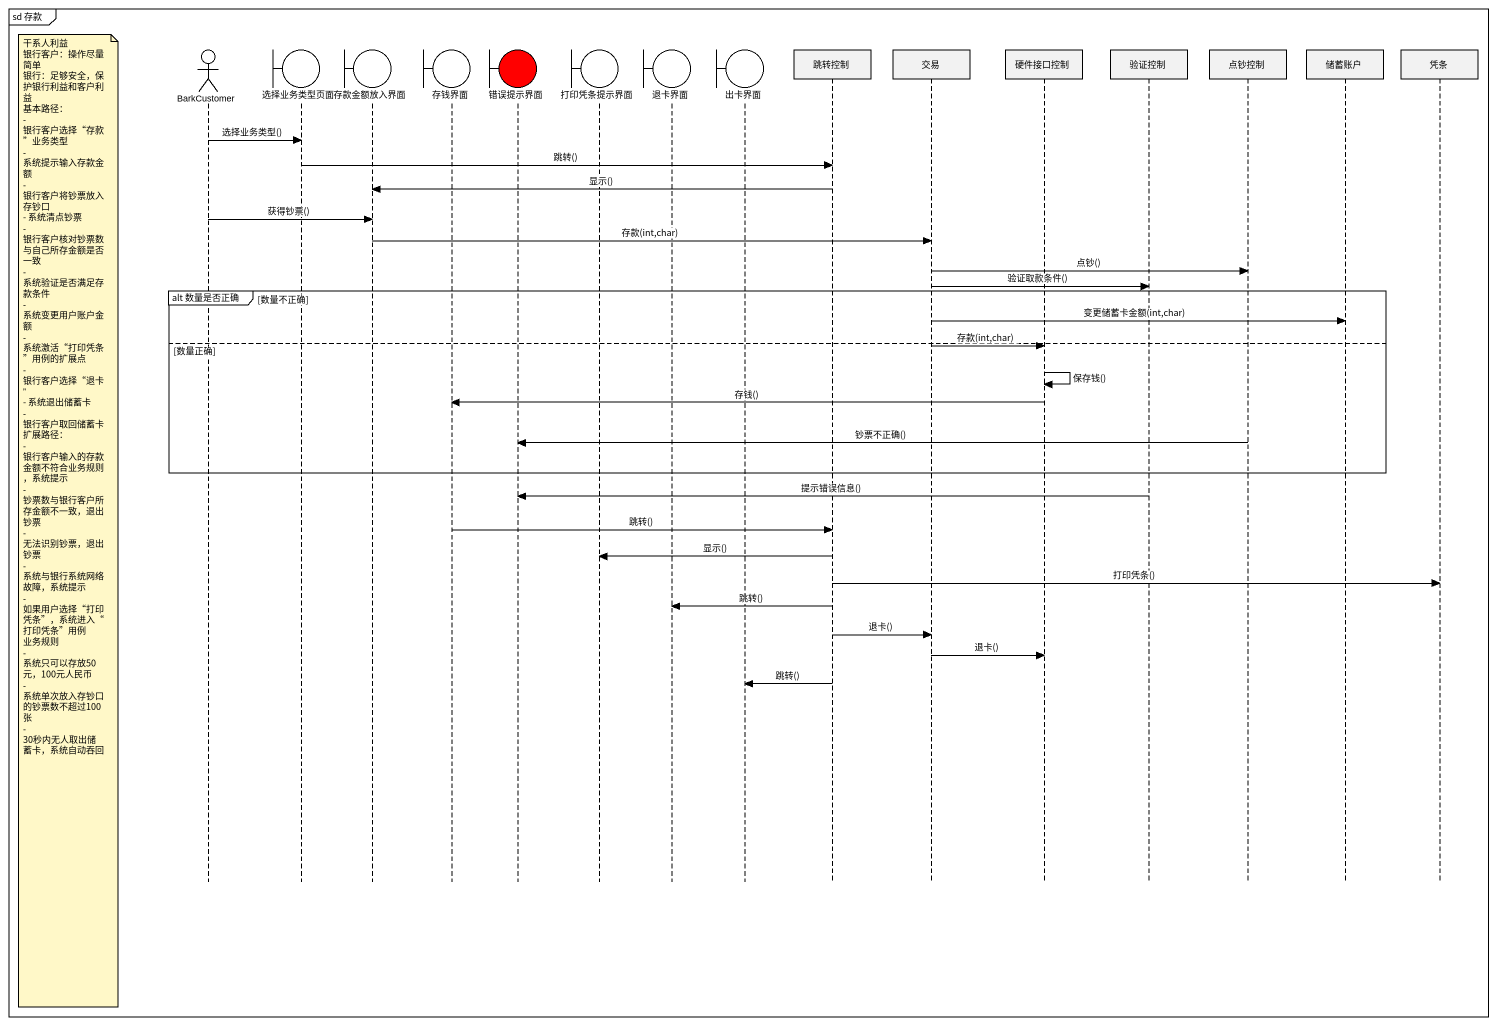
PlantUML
@startuml
mainframe sd 存款
hide footbox
actor BarkCustomer
boundary 选择业务类型页面
boundary 存款金额放入界面
boundary 存钱界面
boundary 错误提示界面 #FF0000
boundary 打印凭条提示界面
boundary 退卡界面
boundary 出卡界面
participant 跳转控制
participant 交易
participant 硬件接口控制
participant 验证控制
participant 点钞控制
participant 储蓄账户
participant 凭条

BarkCustomer -> 选择业务类型页面 : 选择业务类型()
选择业务类型页面 -> 跳转控制 : 跳转()
跳转控制 -> 存款金额放入界面 : 显示()
BarkCustomer -> 存款金额放入界面 : 获得钞票()
存款金额放入界面 -> 交易 : 存款(int,char)
交易 -> 点钞控制 : 点钞()
交易 -> 验证控制 : 验证取款条件()
group alt 数量是否正确 [数量不正确]
  交易 -> 储蓄账户 : 变更储蓄卡金额(int,char)
else 数量正确
  交易 -> 硬件接口控制 : 存款(int,char)
  硬件接口控制 -> 硬件接口控制 : 保存钱()
  硬件接口控制 -> 存钱界面 : 存钱()
  点钞控制 -> 错误提示界面 : 钞票不正确()
end
验证控制 -> 错误提示界面 : 提示错误信息()
note left of BarkCustomer
  干系人利益
  银行客户：操作尽量简单
  银行：足够安全，保护银行利益和客户利益
  基本路径：
  - 银行客户选择“存款”业务类型
  - 系统提示输入存款金额
  - 银行客户将钞票放入存钞口
  - 系统清点钞票
  - 银行客户核对钞票数与自己所存金额是否一致
  - 系统验证是否满足存款条件
  - 系统变更用户账户金额
  - 系统激活“打印凭条”用例的扩展点
  - 银行客户选择“退卡”
  - 系统退出储蓄卡
  - 银行客户取回储蓄卡
  扩展路径：
  - 银行客户输入的存款金额不符合业务规则，系统提示
  - 钞票数与银行客户所存金额不一致，退出钞票
  - 无法识别钞票，退出钞票
  - 系统与银行系统网络故障，系统提示
  - 如果用户选择“打印凭条”，系统进入“打印凭条”用例
  业务规则
  - 系统只可以存放50元，100元人民币
  - 系统单次放入存钞口的钞票数不超过100张
  - 30秒内无人取出储蓄卡，系统自动吞回
end note
存钱界面 -> 跳转控制 : 跳转()
跳转控制 -> 打印凭条提示界面 : 显示()
跳转控制 -> 凭条 : 打印凭条()
跳转控制 -> 退卡界面 : 跳转()
跳转控制 -> 交易 : 退卡()
交易 -> 硬件接口控制 : 退卡()
跳转控制 -> 出卡界面 : 跳转()
@enduml
